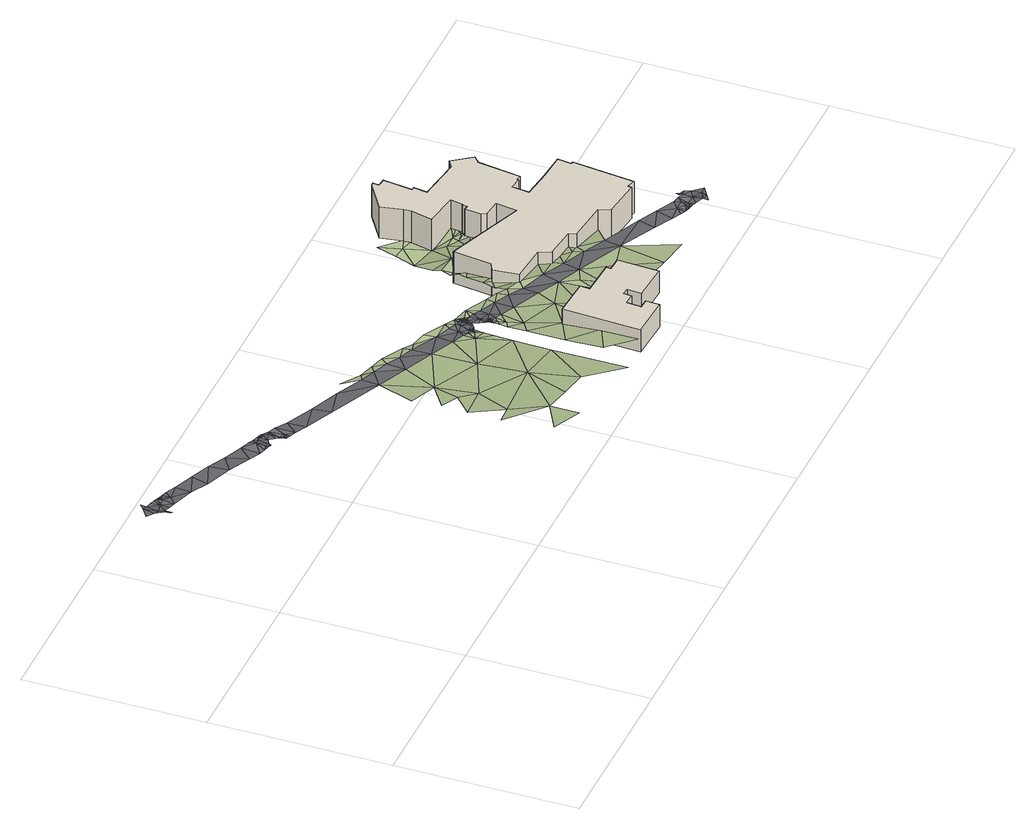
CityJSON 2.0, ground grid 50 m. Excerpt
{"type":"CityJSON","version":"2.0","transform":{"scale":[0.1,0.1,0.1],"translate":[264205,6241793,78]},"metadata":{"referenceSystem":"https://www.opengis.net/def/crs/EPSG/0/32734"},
"CityObjects":{
"building1":{"type":"Building","attributes":{"address":"1 Garrick Road University Estate Cape Town","building":"house","building:levels":2,"building_height":6.9,"roof_height":95.7,"ground_height":86.8,"plus_code":"4FRW3F62+V48"},"geometry":[{"type":"Solid","lod":"1","boundaries":[[[[0,1,2,3]],[[1,4,5,2]],[[4,6,7,5]],[[6,8,9,7]],[[8,10,11,9]],[[10,12,13,11]],[[12,14,15,13]],[[14,16,17,15]],[[16,18,19,17]],[[18,20,21,19]],[[20,22,23,21]],[[22,24,25,23]],[[24,26,27,25]],[[26,28,29,27]],[[28,30,31,29]],[[30,0,3,31]],[[3,2,5,7,9,11,13,15,17,19,21,23,25,27,29,31]],[[30,28,26,24,22,20,18,16,14,12,10,8,6,4,1,0]]]]}]},
"building2":{"type":"Building","attributes":{"address":"Oasis House 96 Upper Roodebloem Road University Estate Cape Town","building":"office","building:levels":3,"building_height":9.7,"roof_height":90.3,"ground_height":78.6,"plus_code":"4FRW3F72+27H"},"geometry":[{"type":"Solid","lod":"1","boundaries":[[[[32,33,34,35]],[[33,36,37,34]],[[36,38,39,37]],[[38,40,41,39]],[[40,42,43,41]],[[42,44,45,43]],[[44,46,47,45]],[[46,48,49,47]],[[48,50,51,49]],[[50,52,53,51]],[[52,54,55,53]],[[54,56,57,55]],[[56,58,59,57]],[[58,60,61,59]],[[60,62,63,61]],[[62,64,65,63]],[[64,66,67,65]],[[66,68,69,67]],[[68,70,71,69]],[[70,72,73,71]],[[72,74,75,73]],[[74,76,77,75]],[[76,78,79,77]],[[78,80,81,79]],[[80,82,83,81]],[[82,84,85,83]],[[84,86,87,85]],[[86,88,89,87]],[[88,90,91,89]],[[90,92,93,91]],[[92,94,95,93]],[[94,96,97,95]],[[96,98,99,97]],[[98,100,101,99]],[[100,102,103,101]],[[102,104,105,103]],[[104,106,107,105]],[[106,108,109,107]],[[108,110,111,109]],[[110,112,113,111]],[[112,114,115,113]],[[114,116,117,115]],[[116,118,119,117]],[[118,120,121,119]],[[120,122,123,121]],[[122,32,35,123]],[[35,34,37,39,41,43,45,47,49,51,53,55,57,59,61,63,65,67,69,71,73,75,77,79,81,83,85,87,89,91,93,95,97,99,101,103,105,107,109,111,113,115,117,119,121,123]],[[122,120,118,116,114,112,110,108,106,104,102,100,98,96,94,92,90,88,86,84,82,80,78,76,74,72,70,68,66,64,62,60,58,56,54,52,50,48,46,44,42,40,38,36,33,32]]]]}]},
"terrain1":{"type":"TINRelief","geometry":[{"type":"CompositeSurface","lod":"1","boundaries":[[[124,125,126]],[[125,127,128]],[[129,127,130]],[[129,130,131]],[[132,133,131]],[[125,134,127]],[[135,136,132]],[[130,132,131]],[[127,134,130]],[[134,125,137]],[[138,139,140]],[[135,132,141]],[[132,130,142]],[[143,139,138]],[[134,137,144]],[[130,134,142]],[[139,143,145]],[[141,132,146]],[[145,143,147]],[[146,132,142]],[[147,148,145]],[[148,147,149]],[[134,144,150]],[[151,150,144]],[[152,148,149]],[[153,142,134]],[[154,152,149]],[[142,155,146]],[[153,134,150]],[[154,156,152]],[[142,157,155]],[[153,157,142]],[[158,156,154]],[[156,158,159]],[[155,157,160]],[[153,161,157]],[[162,163,164]],[[165,160,157]],[[163,162,166]],[[167,157,161]],[[165,157,168]],[[167,168,157]],[[158,169,159]],[[170,165,168]],[[171,168,167]],[[168,172,170]],[[173,168,171]],[[172,168,174]],[[173,174,168]],[[175,172,174]],[[173,176,174]],[[169,158,177]],[[176,175,174]],[[178,164,179]],[[179,164,163]],[[169,177,180]],[[181,182,178]],[[180,183,169]],[[183,180,184]],[[178,179,181]],[[185,186,182]],[[187,183,184]],[[184,188,187]],[[181,185,182]],[[189,186,190]],[[183,191,169]],[[192,187,188]],[[186,185,190]],[[193,194,189]],[[193,189,190]],[[195,196,194]],[[183,187,197]],[[194,193,195]],[[198,196,199]],[[192,200,187]],[[201,198,202]],[[196,195,199]],[[200,192,203]],[[199,202,198]],[[202,204,201]],[[204,202,205]],[[199,206,202]],[[199,195,207]],[[200,203,208]],[[197,187,200]],[[207,206,199]],[[209,195,193]],[[195,209,207]],[[210,200,208]],[[193,190,211]],[[191,183,197]],[[197,200,212]],[[209,193,211]],[[210,213,200]],[[212,200,213]],[[214,213,210]],[[215,190,185]],[[213,214,216]],[[212,191,197]],[[217,212,213]],[[215,211,190]],[[213,216,217]],[[218,217,216]],[[212,217,191]],[[219,185,181]],[[217,218,220]],[[185,219,215]],[[217,221,191]],[[220,221,217]],[[221,220,222]],[[223,181,179]],[[219,181,224]],[[225,226,227]],[[221,222,228]],[[226,225,229]],[[223,179,230]],[[181,223,224]],[[225,231,229]],[[232,221,228]],[[233,229,234]],[[231,234,229]],[[228,235,232]],[[236,223,230]],[[237,224,223]],[[238,239,236]],[[235,240,232]],[[240,235,241]],[[223,236,242]],[[239,243,236]],[[241,244,240]],[[223,242,237]],[[244,241,245]],[[243,242,236]],[[246,243,239]],[[243,246,4]],[[247,244,245]],[[4,248,249]],[[244,247,250]],[[4,251,243]],[[249,251,4]],[[242,243,252]],[[251,252,243]],[[253,250,247]],[[247,245,254]],[[249,0,251]],[[253,255,250]],[[256,257,258]],[[259,255,253]],[[0,258,257]],[[252,260,242]],[[252,251,260]],[[259,261,255]],[[262,251,0]],[[263,247,254]],[[259,264,261]],[[264,265,261]],[[257,262,0]],[[260,251,262]],[[266,265,264]],[[265,266,267]],[[268,254,269]],[[268,263,254]],[[270,267,266]],[[271,262,257]],[[270,266,272]],[[268,269,273]],[[274,270,272]],[[260,262,275]],[[266,276,272]],[[269,277,273]],[[275,262,271]],[[272,278,274]],[[277,269,279]],[[280,273,277]],[[277,279,281]],[[282,275,271]],[[276,283,272]],[[284,278,272]],[[280,277,281]],[[285,286,278]],[[279,287,281]],[[285,278,284]],[[276,288,289]],[[276,289,283]],[[290,272,283]],[[272,290,284]],[[291,286,285]],[[292,285,284]],[[289,293,283]],[[288,294,289]],[[291,285,295]],[[290,283,296]],[[297,281,287]],[[284,290,298]],[[292,295,285]],[[293,299,283]],[[296,283,299]],[[289,294,293]],[[288,300,294]],[[298,290,296]],[[296,299,301]],[[302,284,298]],[[303,298,296]],[[296,301,303]],[[298,303,304]],[[305,294,300]],[[301,306,303]],[[301,307,306]],[[304,303,308]],[[303,306,308]],[[309,298,304]],[[304,308,310]],[[304,310,311]],[[312,310,308]],[[302,298,309]],[[312,311,310]],[[304,311,309]],[[313,314,315]],[[316,317,318]],[[315,318,317]],[[316,319,317]],[[320,315,317]],[[317,319,321]],[[320,317,321]]]}]},
"road1":{"type":"Road","attributes":{"highway":"residential","name":"Rhodes Avenue","surface":"asphalt","lanes":2,"width":5.5},"geometry":[{"type":"MultiSurface","lod":"1","boundaries":[[[322,323,324]],[[325,326,327]],[[328,329,330]],[[331,332,333]],[[334,335,336]],[[337,338,339]],[[340,341,342]],[[339,343,331]],[[344,332,331]],[[344,331,345]],[[343,345,331]],[[346,347,348]],[[155,158,146]],[[349,350,351]],[[349,352,353]],[[351,352,349]],[[354,355,356]],[[357,358,359]],[[355,360,361]],[[361,362,353]],[[363,356,357]],[[364,365,362]],[[365,353,362]],[[366,367,368]],[[170,369,165]],[[370,371,184]],[[216,214,372]],[[373,372,210]],[[374,135,138]],[[375,376,377]],[[260,275,279]],[[224,237,241]],[[172,369,170]],[[203,192,378]],[[203,378,373]],[[373,208,203]],[[208,373,210]],[[287,279,275]],[[379,380,381]],[[379,382,380]],[[383,384,385]],[[386,387,388]],[[389,386,388]],[[390,387,386]],[[391,392,393]],[[394,395,396]],[[397,383,398]],[[397,399,383]],[[400,401,402]],[[165,369,403]],[[245,242,254]],[[287,275,381]],[[374,404,135]],[[405,406,407]],[[254,260,269]],[[405,408,340]],[[149,141,146]],[[146,158,154]],[[404,374,409]],[[410,409,411]],[[340,412,405]],[[330,413,328]],[[149,146,154]],[[135,141,143]],[[220,414,415]],[[241,237,245]],[[219,224,235]],[[209,375,207]],[[205,202,206]],[[375,206,207]],[[377,204,205]],[[416,204,417]],[[418,375,209]],[[417,204,377]],[[377,376,417]],[[375,205,206]],[[416,419,204]],[[376,416,417]],[[205,375,377]],[[420,421,422]],[[421,420,415]],[[376,423,416]],[[399,384,383]],[[424,425,426]],[[420,422,423]],[[416,423,419]],[[359,363,357]],[[427,335,428]],[[327,329,328]],[[407,346,405]],[[429,430,431]],[[403,155,160]],[[409,410,404]],[[427,432,433]],[[336,434,323]],[[405,346,348]],[[175,435,172]],[[172,435,369]],[[410,411,436]],[[437,438,433]],[[428,335,334]],[[348,408,405]],[[412,402,401]],[[439,440,435]],[[441,342,436]],[[432,442,437]],[[400,333,323]],[[175,176,439]],[[175,439,435]],[[436,411,441]],[[433,438,443]],[[340,444,341]],[[433,432,437]],[[340,408,444]],[[216,372,218]],[[192,188,378]],[[335,443,434]],[[427,433,335]],[[440,445,435]],[[369,445,430]],[[180,403,370]],[[415,446,421]],[[420,376,375]],[[418,215,447]],[[209,211,418]],[[420,375,418]],[[420,423,376]],[[422,419,423]],[[337,339,448]],[[332,324,333]],[[395,449,396]],[[405,412,406]],[[414,373,429]],[[415,431,446]],[[429,373,378]],[[414,218,372]],[[333,400,450]],[[406,412,401]],[[333,450,331]],[[448,339,450]],[[394,451,395]],[[373,414,372]],[[210,372,214]],[[343,339,338]],[[331,450,339]],[[381,275,379]],[[385,452,424]],[[188,184,371]],[[426,386,389]],[[453,454,397]],[[384,452,385]],[[392,396,393]],[[398,453,397]],[[452,425,424]],[[385,424,398]],[[393,396,449]],[[454,399,397]],[[383,385,398]],[[455,453,398]],[[387,456,388]],[[363,354,356]],[[358,457,458]],[[389,388,459]],[[426,391,393]],[[354,360,355]],[[356,355,460]],[[358,460,457]],[[458,359,358]],[[460,358,357]],[[457,460,461]],[[350,462,351]],[[433,443,335]],[[333,324,323]],[[447,235,228]],[[447,415,418]],[[463,342,341]],[[436,342,463]],[[403,158,155]],[[369,435,445]],[[370,403,369]],[[455,464,465]],[[429,370,430]],[[371,378,188]],[[180,370,184]],[[370,429,371]],[[371,429,378]],[[414,429,431]],[[426,425,390]],[[424,426,464]],[[228,222,447]],[[424,455,398]],[[453,455,465]],[[447,222,415]],[[215,418,211]],[[431,415,414]],[[218,414,220]],[[349,353,365]],[[448,402,466]],[[402,448,450]],[[352,467,355]],[[356,460,357]],[[336,325,334]],[[327,326,329]],[[340,342,412]],[[352,355,353]],[[361,353,355]],[[355,461,460]],[[457,368,468]],[[336,326,325]],[[465,380,453]],[[322,336,323]],[[322,469,336]],[[400,323,434]],[[459,391,389]],[[426,389,391]],[[426,393,464]],[[390,386,426]],[[461,355,467]],[[403,180,177]],[[430,370,369]],[[470,453,382]],[[470,454,453]],[[367,366,413]],[[457,468,458]],[[418,415,420]],[[220,415,222]],[[469,326,336]],[[434,336,335]],[[382,453,380]],[[464,455,424]],[[260,254,242]],[[361,471,362]],[[158,403,177]],[[160,165,403]],[[466,342,441]],[[466,412,342]],[[402,450,400]],[[412,466,402]],[[215,219,447]],[[235,447,219]],[[260,279,269]],[[141,149,147]],[[235,224,241]],[[242,245,237]],[[138,135,143]],[[461,366,457]],[[368,457,366]],[[413,330,367]],[[143,141,147]]]}]}
},
"vertices":[
[1510,182,88],[1470,184,88],[1470,184,157],[1510,182,157],[1471,197,88],[1471,197,157],[1371,202,88],[1371,202,157],[1373,229,88],[1373,229,157],[1265,235,88],[1265,235,157],[1254,20,88],[1254,20,157],[1372,14,88],[1372,14,157],[1374,53,88],[1374,53,157],[1347,54,88],[1347,54,157],[1350,95,88],[1350,95,157],[1381,93,88],[1381,93,157],[1383,115,88],[1383,115,157],[1401,113,88],[1401,113,157],[1399,73,88],[1399,73,157],[1504,68,88],[1504,68,157],
[1922,504,6],[1844,509,6],[1844,509,103],[1922,504,103],[1765,519,6],[1765,519,103],[1771,566,6],[1771,566,103],[1804,562,6],[1804,562,103],[1805,567,6],[1805,567,103],[1820,564,6],[1820,564,103],[1837,684,6],[1837,684,103],[1855,700,6],[1855,700,103],[1816,754,6],[1816,754,103],[1794,740,6],[1794,740,103],[1672,757,6],[1672,757,103],[1678,795,6],[1678,795,103],[1669,796,6],[1669,796,103],[1680,877,6],[1680,877,103],[1657,880,6],[1657,880,103],[1659,898,6],[1659,898,103],[1650,897,6],[1650,897,103],[1571,846,6],[1571,846,103],[1582,786,6],[1582,786,103],[1583,765,6],[1583,765,103],[1568,703,6],[1568,703,103],[1663,690,6],[1663,690,103],[1657,655,6],[1657,655,103],[1654,655,6],[1654,655,103],[1652,641,6],[1652,641,103],[1641,643,6],[1641,643,103],[1634,598,6],[1634,598,103],[1644,584,6],[1644,584,103],[1690,578,6],[1690,578,103],[1682,520,6],[1682,520,103],[1462,604,6],[1462,604,103],[1447,496,6],[1447,496,103],[1425,485,6],[1425,485,103],[1432,414,6],[1432,414,103],[1536,406,6],[1536,406,103],[1549,373,6],[1549,373,103],[1636,364,6],[1636,364,103],[1643,344,6],[1643,344,103],[1758,332,6],[1758,332,103],[1773,300,6],[1773,300,103],[1878,287,6],[1878,287,103],[1879,297,6],[1879,297,103],[1903,291,6],[1903,291,103],[1924,464,6],[1924,464,103],[1917,465,6],[1917,465,103],
[862,32,164],[868,113,160],[778,66,168],[822,209,154],[766,204,161],[774,297,155],[873,306,143],[832,346,148],[860,420,140],[780,369,153],[1007,226,138],[821,553,140],[770,445,153],[952,104,148],[833,604,133],[861,618,124],[786,644,143],[915,519,133],[1005,361,130],[877,588,133],[1036,96,140],[899,604,128],[1008,485,126],[921,572,132],[936,591,132],[966,555,126],[1139,215,122],[1119,0,138],[1012,564,119],[1148,322,116],[1010,539,123],[1083,458,120],[1050,551,109],[1119,411,118],[1099,507,111],[1087,537,118],[1121,444,118],[1153,375,114],[1183,92,132],[1259,127,126],[1193,198,120],[1140,437,113],[1254,20,131],[1156,402,113],[1149,426,113],[1163,511,105],[1149,434,113],[1157,415,113],[1154,432,113],[1158,422,113],[1155,430,113],[1158,430,113],[1158,429,113],[1144,491,111],[1202,305,113],[1265,235,114],[1166,483,111],[1239,328,107],[1207,358,109],[1182,492,111],[1177,479,111],[1225,370,109],[1209,384,109],[1189,480,105],[1188,475,111],[1211,398,107],[1219,390,109],[1200,497,100],[1190,475,105],[1215,401,107],[1211,404,107],[1214,406,107],[1212,408,107],[1194,485,105],[1212,409,107],[1213,409,107],[1195,478,105],[1212,410,107],[1213,410,107],[1193,475,105],[1212,411,107],[1213,411,107],[1214,410,107],[1215,410,107],[1195,474,105],[1218,409,107],[1198,473,105],[1224,407,107],[1199,480,105],[1201,476,105],[1200,472,105],[1235,403,107],[1203,471,105],[1208,475,105],[1205,469,105],[1256,395,104],[1217,464,105],[1238,484,105],[1230,460,105],[1356,291,98],[1300,379,99],[1374,53,116],[1350,95,116],[1347,54,116],[1255,451,100],[1381,93,116],[1333,231,107],[1399,73,112],[1314,457,94],[1383,115,114],[1401,113,108],[1305,432,97],[1373,229,102],[1388,347,93],[1371,202,102],[1431,199,94],[1351,444,91],[1355,414,91],[1461,320,85],[1462,227,88],[1389,431,82],[1405,396,82],[1451,198,88],[1432,414,82],[1470,184,92],[1490,183,88],[1402,468,67],[1502,219,84],[1486,274,86],[1425,485,67],[1479,369,82],[1416,506,64],[1504,68,97],[1591,112,86],[1508,142,91],[1447,496,61],[1534,294,81],[1433,557,55],[1592,220,74],[1536,406,68],[1456,564,53],[1442,582,53],[1462,604,36],[1451,607,36],[1549,373,71],[1552,343,74],[1462,636,36],[1640,107,80],[1519,631,35],[1589,369,66],[1472,664,22],[1680,241,69],[1537,575,43],[1612,344,69],[1492,721,7],[1625,316,69],[1636,364,66],[1643,344,63],[1739,99,71],[1592,617,26],[1568,703,7],[1549,774,7],[1513,778,6],[1698,290,60],[1609,548,34],[1617,575,34],[1590,672,14],[1533,836,6],[1583,765,7],[1634,598,26],[1644,584,31],[1582,786,7],[1622,652,14],[1758,332,43],[1628,671,14],[1638,623,26],[1682,520,36],[1641,643,27],[1663,690,20],[1643,654,20],[1648,660,20],[1690,578,26],[1653,650,20],[1652,641,27],[1654,655,20],[1660,674,20],[1656,660,20],[1659,664,20],[1657,655,20],[1672,816,14],[1669,796,14],[1678,795,12],[1672,757,12],[1713,780,15],[1675,777,12],[1733,748,15],[1713,822,17],[1772,798,17],
[444,744,173],[449,733,173],[460,739,173],[393,706,178],[399,759,177],[355,719,183],[279,744,195],[338,779,182],[277,799,192],[465,733,173],[463,738,173],[461,731,173],[412,700,178],[427,705,178],[432,731,178],[475,734,173],[473,735,173],[472,731,173],[489,678,168],[494,671,168],[503,682,168],[470,737,173],[465,738,173],[468,737,173],[483,675,174],[484,673,174],[484,675,174],[29,819,215],[30,805,215],[34,812,215],[35,822,215],[26,834,215],[74,866,206],[64,846,206],[80,860,206],[88,858,204],[97,855,204],[90,861,204],[60,869,206],[44,874,206],[29,878,209],[89,862,204],[1,858,209],[13,842,215],[137,791,210],[216,820,196],[153,840,201],[1154,442,113],[1167,470,111],[1180,471,111],[1199,468,105],[1195,468,105],[744,636,143],[1215,413,107],[1212,413,107],[1213,412,107],[1189,470,105],[1800,195,56],[1878,220,47],[1818,244,52],[1860,172,49],[1921,152,46],[1921,148,46],[1927,149,46],[1977,134,49],[1968,129,49],[1983,127,49],[1994,143,47],[1967,133,49],[1994,174,42],[1985,189,45],[1971,186,45],[1975,204,40],[1973,201,40],[1980,196,40],[1913,154,46],[1929,162,46],[1919,149,46],[460,711,173],[471,694,174],[485,719,173],[1139,464,111],[653,614,154],[485,678,174],[479,682,174],[481,677,174],[487,674,174],[655,668,148],[560,647,162],[566,700,157],[488,690,168],[199,770,198],[1199,464,105],[1215,435,107],[1211,412,107],[1212,412,107],[1224,417,107],[1210,412,107],[1214,417,107],[1204,421,107],[1207,417,107],[1210,414,107],[1942,160,45],[1944,141,49],[1970,159,45],[426,695,180],[421,697,178],[1188,459,105],[1175,440,113],[1187,448,111],[431,693,180],[432,697,178],[447,703,173],[1160,434,113],[522,661,168],[433,693,180],[435,695,180],[1160,430,113],[1162,432,113],[522,716,167],[431,692,180],[439,697,173],[489,673,168],[1167,434,113],[1198,431,107],[1250,425,102],[477,733,173],[1972,196,40],[472,727,173],[1974,206,40],[1932,144,50],[1909,177,46],[1904,154,46],[1938,178,46],[1966,116,49],[103,832,206],[106,856,204],[2013,145,47],[79,845,211],[74,812,211],[34,802,215],[503,668,168],[1954,192,45],[1938,197,42],[500,724,167],[55,817,211],[121,851,204],[429,749,177],[1890,160,46],[45,890,206]
]}
